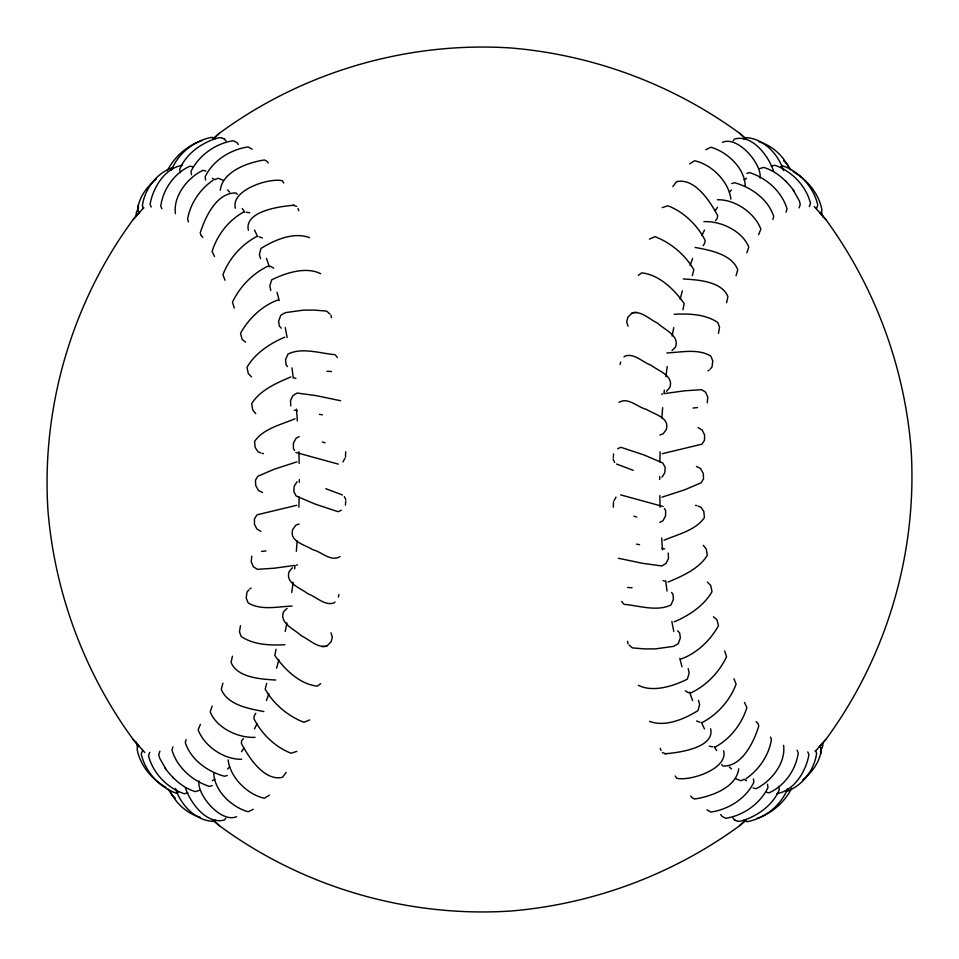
<?xml version="1.0" encoding="UTF-8"?>
<svg xmlns="http://www.w3.org/2000/svg" width="959" height="959" viewBox="0 0 959 959"><rect width="100%" height="100%" fill="white"/><g stroke="black" fill="none" stroke-linecap="round" stroke-linejoin="round"><path stroke-width="1.44" d="M345.504 457.191L345.672 451.785M613.328 507.215L613.496 501.809M345.42 505.057L345.743 501.03M613.257 457.97L613.58 453.943M138.911 212.874L137.724 210.273C138.432 197.722 146.859 186.801 156.293 179.105M138.216 205.13L137.724 210.273M802.707 779.895C812.201 772.199 820.484 761.278 821.276 748.727L820.089 746.126M820.784 753.87L821 751.568M821.096 750.561L821.276 748.727M136.01 215.679L136.382 212.466L138.54 207.647M822.99 743.321L822.618 746.534L820.46 751.353M228.122 759.912C230.16 777.329 247.17 794.52 264.42 798.248L269.371 795.167M730.878 199.088C728.84 181.671 711.83 164.48 694.58 160.752L689.629 163.833M240.517 625.628L239.45 631.801L241.165 636.464C253.644 644.975 270.258 645.467 284.835 644.724M718.483 333.372L719.55 327.199L717.835 322.536C705.356 314.025 688.742 313.533 674.165 314.276M338.407 597.037L338.887 594.544M620.113 364.456L620.593 361.963M213.773 773.386C214.48 790.971 231.563 807.082 248.153 811.758L253.236 809.288M745.227 185.614C744.52 168.029 727.437 151.918 710.847 147.242L705.764 149.712M232.45 656.232L231.071 662.417C237.221 677.737 261.555 679.26 275.689 680.015M726.55 302.768L727.929 296.583C721.779 281.263 697.445 279.74 683.311 278.985M198.897 780.878C196.895 794.903 221.014 823.397 236.573 816.696M760.103 178.122C762.105 164.097 737.986 135.603 722.427 142.304M186.118 739.581L185.303 742.614C190.793 759.684 207.719 771.767 224.502 776.263L227.235 775.459M772.882 219.419L773.697 216.386C768.207 199.316 751.281 187.233 734.498 182.737L731.765 183.541M172.944 746.845L171.961 750.058C177.043 767.344 192.555 781.058 209.422 786.404L212.179 785.637M786.056 212.155L787.039 208.942C781.957 191.656 766.445 177.942 749.578 172.596L746.821 173.363M276.06 649.279L274.801 655.393C284.427 669.298 299.927 684.438 317.357 686.129L320.714 683.599M682.94 309.721L684.199 303.607C674.573 289.702 659.073 274.562 641.643 272.871L638.286 275.401M222.932 683.24L221.253 689.305C227.499 705.009 249.088 708.785 263.869 711.554M736.068 275.76L737.747 269.695C731.501 253.991 709.912 250.215 695.131 247.446M171.457 170.079C178.11 153.44 194.365 140.434 211.975 137.293L215.307 138.719M787.543 788.921C780.89 805.56 764.635 818.566 747.025 821.707L743.693 820.281M159.889 751.173L158.774 754.457L159.53 757.862L165.811 769.034M799.111 207.827L800.226 204.543L799.47 201.138L793.189 189.966M251.714 556.172L251.246 561.95L253.44 566.829L257.348 569.322L274.334 568.196L294.737 565.39M707.286 402.828L707.754 397.05L705.56 392.171L701.652 389.678L684.666 390.804L664.263 393.61M149.724 752.395L148.501 755.728C152.925 773.122 167.334 788.142 184.332 793.764L187.844 792.853M809.276 206.605L810.499 203.272C806.075 185.878 791.666 170.858 774.668 165.236L771.156 166.147M142.555 750.501L141.225 753.858C145.073 771.408 158.954 787.015 175.869 793.045L178.218 792.47M816.445 208.499L817.775 205.142C813.927 187.592 800.046 171.985 783.131 165.955L780.782 166.53M138.444 745.515L137.041 748.859C139.93 765.15 151.606 779.223 165.835 787.267M820.556 213.485L821.959 210.141C819.07 193.85 807.394 179.777 793.165 171.733M266.722 683.371L265.163 689.197C273.723 704.122 287.964 716.157 304.003 722.319L309.601 719.933M692.278 275.629L693.836 269.803C685.277 254.878 671.036 242.843 654.997 236.681L649.399 239.067M212.179 706.1L210.201 711.926C216.722 728.157 238.419 738.214 255.058 737.339M746.821 252.9L748.799 247.074C742.278 230.843 720.581 220.786 703.942 221.661M342.986 461.95L344.868 458.378M614.132 500.622L616.014 497.05M255.789 713.304L254.111 716.241L253.943 718.735C261.663 733.971 275.089 747.025 291.092 753.223L296.799 751.376M703.211 245.696L704.889 242.759L705.057 240.265C697.337 225.029 683.911 211.975 667.908 205.777L662.201 207.623M200.395 724.357L198.129 729.823C204.327 746.318 224.286 759.804 241.62 759.24M758.605 234.643L760.871 229.177C754.673 212.682 734.714 199.196 717.38 199.76M167.298 170.726C174.478 156.629 187.077 145.672 202.061 140.589M791.702 788.274C784.522 802.371 771.923 813.328 756.939 818.411M297.014 481.766L294.185 486.285L293.838 491.655L296.247 496.043L314.888 504.002L337.928 511.65M661.986 477.234L664.815 472.715L665.162 467.345L662.753 462.957L644.112 454.998L621.072 447.35M139.738 212.131L133.145 219.563C71.841 302.888 41.309 407.215 47.95 510.44C54.723 592.902 84.356 672.619 133.145 739.437L138.791 745.814M819.262 746.869L825.855 739.437C887.159 656.112 917.691 551.785 911.05 448.56C904.277 366.098 874.644 286.381 825.855 219.563L820.209 213.186M286.118 772.367L282.557 777.281C264.3 781.657 248.525 757.154 241.368 743.405L241.668 740.744L243.466 738.466M672.882 186.633L676.443 181.719C694.7 177.343 710.475 201.846 717.632 215.595L717.332 218.256L715.534 220.534M225.761 818.255L224.466 819.981C206.425 824.92 190.242 802.659 185.351 787.663M733.239 140.745L734.534 139.019C752.575 134.08 768.758 156.341 773.649 171.337M292.471 567.692L289.21 571.516C284.871 583.432 300.946 588.083 307.911 593.801C316.278 596.57 324.502 606.124 333.936 602.947L335.003 602.048M666.529 391.308L669.79 387.484C674.129 375.568 658.054 370.917 651.089 365.199C642.722 362.43 634.498 352.876 625.064 356.053L623.997 356.952M248.884 589.869L246.978 592.051L246.211 598.08L248.177 602.899C260.932 610.715 277.966 606.603 292.123 606.064M710.116 369.131L712.022 366.949L712.789 360.92L710.823 356.101C698.068 348.285 681.034 352.397 666.877 352.936M133.145 219.563L143.802 207.576M815.198 751.424L825.855 739.437M671.947 350.598L675.388 347.254C680.087 335.674 664.335 329.74 657.85 323.339C649.746 319.563 641.955 310.956 632.317 312.766L627.857 317.261L626.659 321.912L628.061 326.168M287.053 608.402L283.612 611.746C278.913 623.326 294.665 629.26 301.15 635.661C309.254 639.437 317.045 648.044 326.683 646.234L331.143 641.739L332.341 637.088L330.939 632.832M213.03 138.959L219.563 133.145C302.888 71.841 407.215 41.309 510.44 47.95C592.902 54.723 672.619 84.356 739.437 133.145L745.814 138.791M213.186 820.209L219.563 825.855C302.888 887.159 407.215 917.691 510.44 911.05C592.902 904.277 672.619 874.644 739.437 825.855L745.97 820.041M213.186 138.791L219.563 133.145M739.437 825.855L745.814 820.209M212.91 180.352C199.868 189.343 190.23 203.62 187.568 219.263L188.503 221.961M746.09 778.648C759.132 769.657 768.77 755.38 771.432 739.737L770.497 737.039M299.16 436.597L296.043 438.287L293.442 443.034L293.37 448.452L294.605 450.466M659.84 522.403L662.957 520.713L665.558 515.966L665.63 510.548L664.395 508.534M619.011 402.396C628.181 396.726 637.663 407.479 646.486 409.385C653.834 414.288 670.197 417.393 666.241 429.596L663.184 433.804L659.924 435.014M339.989 556.604C330.819 562.274 321.337 551.521 312.514 549.615C305.166 544.712 288.803 541.607 292.759 529.404L295.816 525.196L299.076 523.986M249.831 588.778L251.126 588.119M707.874 370.881L709.169 370.222M338.671 511.519L341.332 510.224M617.668 448.776L620.329 447.481M743.704 138.827L746.234 137.64C763.963 138.683 778.42 154.339 783.527 170.558M215.296 820.173L212.766 821.36C195.037 820.317 180.58 804.661 175.473 788.442M759.732 168.616L763.568 167.393C776.167 171.014 786.296 180.508 793.932 190.865M199.268 790.384L195.432 791.607C182.833 787.986 172.704 778.492 165.068 768.135M243.946 211.867C228.757 220.055 217.094 235.075 212.095 251.522L214.516 256.521M256.712 236.513C241.464 244.557 228.985 258.654 222.908 274.789L225.065 280.268M702.288 722.487C717.536 714.443 730.015 700.346 736.092 684.211L733.935 678.732M715.054 747.133C730.243 738.945 741.906 723.925 746.905 707.478L744.484 702.479M268.112 266.087C252.637 273.447 239.714 286.753 232.462 302.229L234.332 308.079M690.888 692.913C706.363 685.553 719.286 672.247 726.538 656.771L724.668 650.921M215.415 179.333L218.184 178.266L223.471 180.388M743.585 779.667L740.816 780.734L735.529 778.612M172.86 167.477C156.677 172.908 144.653 189.007 142.364 205.753L143.55 208.415M786.14 791.523C802.323 786.092 814.347 769.993 816.636 753.247L815.45 750.585M661.578 394.173L662.537 393.921M296.463 565.079L297.422 564.827M296.775 505.285L257.048 514.815L254.483 518.735L254.423 524.141L256.868 528.972L260.932 531.394M662.225 453.715L701.952 444.185L704.517 440.265L704.577 434.859L702.132 430.028L698.104 427.606M296.978 461.842L274.418 469.155L257.851 476.215L255.49 480.111L255.681 485.422L258.498 490.517L262.562 492.554M662.022 497.158L684.582 489.845L701.149 482.785L703.51 478.889L703.319 473.578L700.502 468.483L696.438 466.446M295.012 418.759C281.323 424.621 263.329 428.577 254.555 441.476L255.202 447.541L258.079 451.821L260.848 452.912M663.988 540.241C677.677 534.379 695.671 530.423 704.445 517.524L703.798 511.459L700.921 507.179L698.152 506.088M277.93 300.011C262.251 305.609 248.549 318.688 240.541 333.288L242.124 339.366L245.54 342.183M681.07 658.989C696.749 653.391 710.451 640.312 718.459 625.712L716.876 619.634L713.46 616.817M693.009 408.043L697.445 407.563M261.555 551.437L265.991 550.957M290.937 376.911C276.779 382.905 260.129 390.025 251.702 403.619L252.661 409.817L255.741 413.689M668.063 582.089C682.221 576.095 698.871 568.975 707.298 555.381L706.339 549.183L703.259 545.311M221.373 137.64L217.765 137.976C201.726 142.687 186.394 153.464 179.717 169.144L180.376 172.608M737.627 821.36L741.235 821.024C757.274 816.313 772.606 805.536 779.283 789.856L778.624 786.392M637.028 312.406L632.317 312.766M321.972 646.594L326.683 646.234M284.811 337.148C270.21 343.322 255.094 353.188 247.002 367.309L248.273 373.519L251.534 376.887M674.189 621.852C688.79 615.678 703.906 605.812 711.998 591.691L710.727 585.481L707.466 582.113M182.126 165.332C164.624 168.376 152.937 187.808 150.06 204.363L151.234 207.06M776.874 793.668C794.376 790.624 806.063 771.192 808.94 754.637L807.766 751.94M292.963 205.166L296.619 206.401M662.381 752.599L666.037 753.834M294.221 205.238C281.395 206.137 243.982 210.908 248.369 230.232M664.779 753.762C677.605 752.863 715.018 748.092 710.631 728.768M326.959 371.253L331.418 371.529M627.582 587.471L632.041 587.747M695.527 505.381L696.761 505.549M262.239 453.451L263.473 453.619M246.331 212.227L249.676 212.754M709.324 746.246L712.669 746.773M294.365 410.116L297.314 410.62M319.443 414.336L322.392 414.827M636.608 544.173L639.557 544.664M661.686 548.38L664.635 548.884M192.531 166.662L189.918 166.195C174.37 173.1 163.006 189.331 160.764 206.101L161.891 208.81M766.469 792.338L769.082 792.805C784.63 785.9 795.994 769.669 798.236 752.899L797.109 750.19M620.653 494.88L663.149 506.52M338.347 464.12L295.851 452.48M205.957 171.074L202.924 170.294C187.544 177.751 172.98 196.187 175.425 213.665M753.043 787.926L756.076 788.706C771.456 781.249 786.02 762.813 783.575 745.335M633.911 516.218L636.74 516.997M322.26 442.003L325.089 442.782M334.823 354.638C319.886 353.356 302.037 347.11 288.012 354.063L285.578 359.601L286.046 364.804L287.472 366.566M624.177 604.362C639.114 605.644 656.963 611.89 670.988 604.937L673.422 599.399L672.954 594.196L671.528 592.434M259.074 236.753L262.382 238M616.565 464.012L633.228 470.33M325.772 488.67L342.435 494.988M696.618 721L699.926 722.247M758.869 141.728C772.139 145.588 783.071 155.49 788.909 167.945M200.131 817.272C186.861 813.412 175.929 803.51 170.091 791.055M294.413 377.846L295.923 378.481M663.077 580.519L664.587 581.154M223.986 138.803L226.096 141.021M732.904 817.979L735.014 820.197M221.301 137.617L224.682 139.103M734.318 819.897L737.699 821.384M309.493 237.604C293.742 231.706 274.478 239.942 260.92 248.477L259.374 254.591L260.536 258.678M649.507 721.396C665.258 727.294 684.522 719.058 698.08 710.523L699.626 704.409L698.464 700.322M340.661 400.742L316.242 395.659L297.074 393.034L292.915 395.647L290.553 400.514L290.745 405.885M618.339 558.258L642.758 563.341L661.926 565.966L666.085 563.353L668.447 558.486L668.255 553.115M270.474 266.218L273.699 268.172M685.301 690.828L688.526 692.782M252.085 149.184L248.081 146.919C230.592 149.52 212.862 160.453 205.166 176.756L205.562 180.076M706.915 809.816L710.919 812.081C728.408 809.48 746.138 798.547 753.834 782.244L753.438 778.924M320.678 273.735C306.149 266.29 285.602 272.847 271.685 279.848L269.827 285.89L270.786 290.445M638.322 685.265C652.851 692.71 673.398 686.153 687.315 679.152L689.173 673.11L688.214 668.555M739.437 133.145L745.97 138.959M213.03 820.041L219.563 825.855M237.317 194.377L235.854 192.939C216.698 192.471 205.142 217.166 200.239 232.881L201.042 235.494L202.888 237.317M721.683 764.623L723.146 766.061C742.302 766.529 753.858 741.834 758.761 726.119L757.958 723.506L756.112 721.683M783.539 160.621L787.291 164.325L790.827 169.875M175.461 798.379L171.709 794.675L168.173 789.125M677.641 630.83L679.655 632.94L680.375 637.867L678.229 643.717L673.614 646.366L655.476 648.871L644.916 648.931L632.377 647.9L629.044 644.951M281.359 328.17L279.345 326.06L278.625 321.133L280.771 315.283L285.386 312.634L303.523 310.129L314.084 310.069L326.623 311.1L329.956 314.049M814.239 206.497L825.855 219.563M133.145 739.437L144.761 752.503M785.841 181.071L786.428 181.778M172.572 777.222L173.159 777.929M621.672 601.485L623.41 603.714M335.59 355.286L337.328 357.515M268.244 163.018L266.902 161.196L264.384 159.985C247.973 162.467 222.572 171.361 220.282 190.23M690.756 795.982L692.098 797.804L694.616 799.015C711.027 796.533 736.428 787.639 738.718 768.77M720.665 814.503L722.007 816.385L725.723 818.279C743.393 815.594 760.055 803.714 768.003 787.627L767.464 784.222M238.335 144.497L236.993 142.615L233.277 140.721C215.607 143.406 198.945 155.286 190.997 171.373L191.536 174.778M675.196 775.987L676.67 778.252C689.797 781.477 728.432 768.902 723.649 750.789M283.804 183.013L282.33 180.748C269.203 177.523 230.568 190.098 235.351 208.211M613.149 459.313L614.671 462.442M344.329 496.558L345.851 499.687M821.551 211.807L822.882 216.998M137.449 747.193L136.118 742.002M660.188 748.272L661.015 750.537M297.985 208.463L298.812 210.728M627.618 641.295L627.929 643.717M331.071 315.283L331.382 317.705M212.407 178.326A306.712 107.18 90 0 1 214.912 179.801M227.523 189.99A306.712 107.18 90 0 1 229.585 192.124M242.303 208.475A306.712 107.18 90 0 1 244.677 212.179M254.507 230.076A306.712 107.18 90 0 1 257.575 236.621M266.422 258.439A306.712 107.18 90 0 1 269.383 266.89M277.007 292.195A306.712 107.18 90 0 1 279.201 300.647M285.231 327.546A306.712 107.18 90 0 1 287.137 337.52M291.968 367.92A306.712 107.18 90 0 1 293.298 378.206M296.451 409.145A306.712 107.18 90 0 1 297.338 420.965M298.872 451.785A306.712 107.18 90 0 1 299.16 463.461M659.684 479.5A306.712 107.18 90 0 1 659.696 476.587M659.864 461.998A306.712 107.18 90 0 1 660.128 451.785M661.866 418.004A306.712 107.18 90 0 1 662.669 407.671M664.036 393.094A306.712 107.18 90 0 1 664.347 390.097M665.882 376.731A306.712 107.18 90 0 1 667.236 366.47M672.127 336.082A306.712 107.18 90 0 1 673.769 327.546M680.159 299.22A306.712 107.18 90 0 1 682.376 290.817M690.108 265.463A306.712 107.18 90 0 1 692.578 258.439M702.024 235.279A306.712 107.18 90 0 1 704.493 230.076M715.114 210.92A306.712 107.18 90 0 1 717.5 207.276M729.415 192.124A306.712 107.18 90 0 1 731.477 189.99M744.088 179.801A306.712 107.18 90 0 1 746.593 178.326M746.593 780.674A306.712 107.18 -90 0 1 744.088 779.199M731.477 769.01A306.712 107.18 -90 0 1 729.415 766.876M716.697 750.525A306.712 107.18 -90 0 1 714.323 746.821M704.493 728.924A306.712 107.18 -90 0 1 701.425 722.379M692.578 700.561A306.712 107.18 -90 0 1 689.617 692.11M681.993 666.805A306.712 107.18 -90 0 1 679.799 658.354M673.769 631.454A306.712 107.18 -90 0 1 671.863 621.48M667.032 591.08A306.712 107.18 -90 0 1 665.702 580.794M662.549 549.855A306.712 107.18 -90 0 1 661.662 538.035M660.128 507.215A306.712 107.18 -90 0 1 659.84 495.539M299.316 479.5A306.712 107.18 -90 0 1 299.304 482.413M299.136 497.002A306.712 107.18 -90 0 1 298.872 507.215M297.134 540.996A306.712 107.18 -90 0 1 296.331 551.329M294.964 565.906A306.712 107.18 -90 0 1 294.653 568.903M293.118 582.269A306.712 107.18 -90 0 1 291.764 592.53M286.873 622.918A306.712 107.18 -90 0 1 285.231 631.454M278.841 659.78A306.712 107.18 -90 0 1 276.624 668.183M268.892 693.537A306.712 107.18 -90 0 1 266.422 700.561M256.976 723.721A306.712 107.18 -90 0 1 254.507 728.924M243.886 748.08A306.712 107.18 -90 0 1 241.5 751.724M229.585 766.876A306.712 107.18 -90 0 1 227.523 769.01M214.912 779.199A306.712 107.18 -90 0 1 212.407 780.674"/></g></svg>
